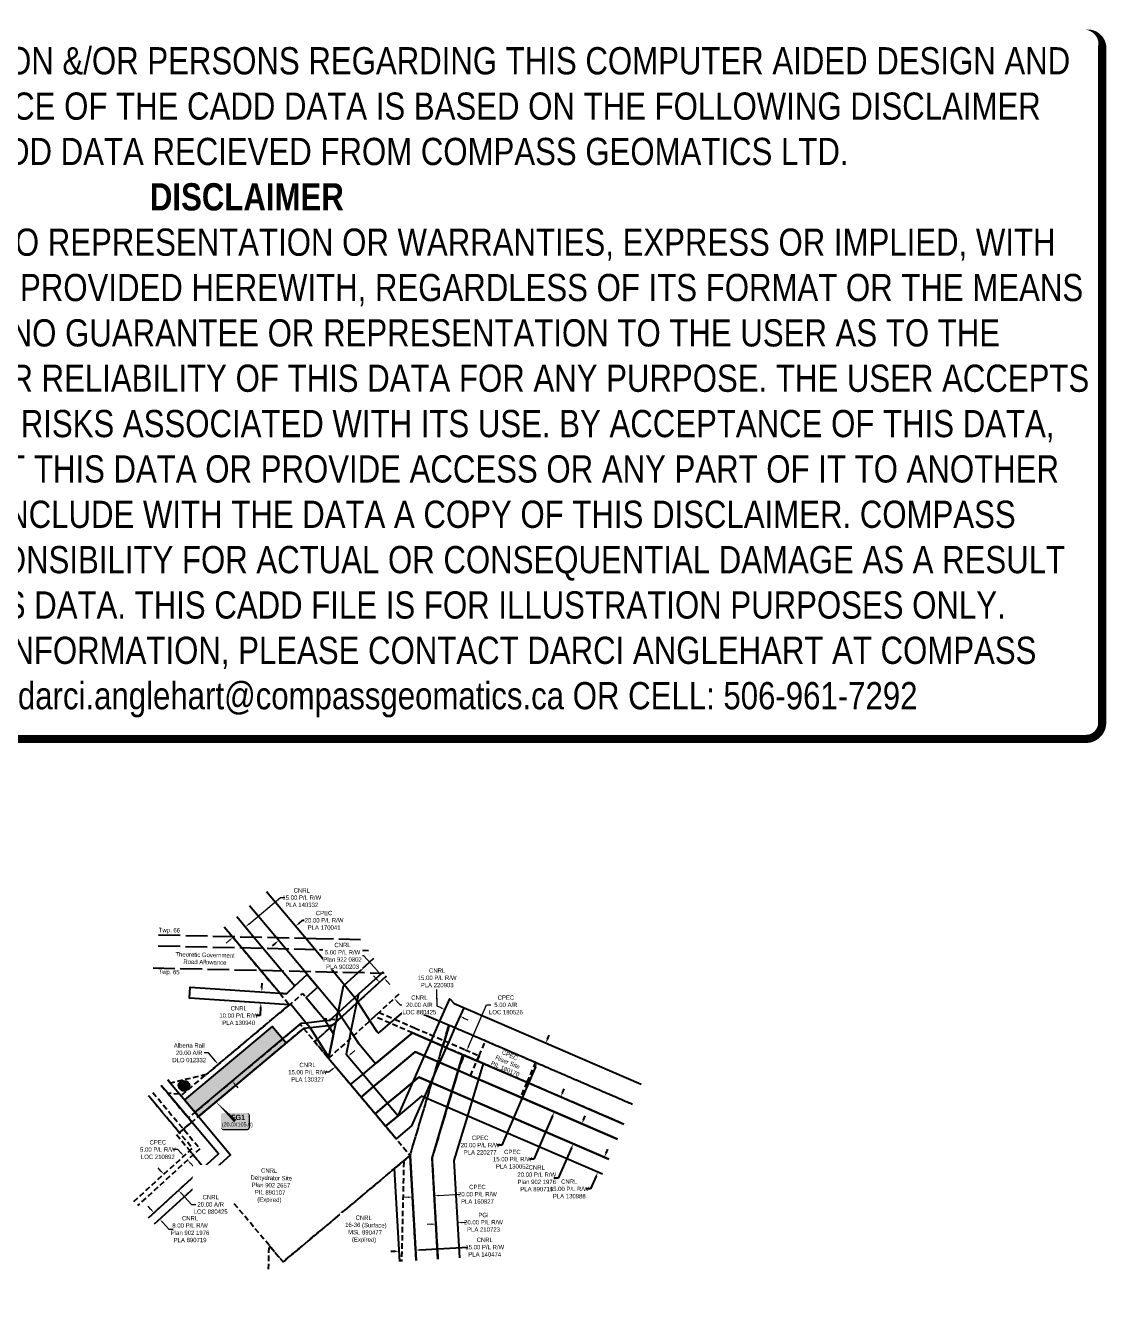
# Model space of a CAD drawing. Extents: x 404921 to 408869, y 6058773 to 6061726.
# Drawn here: x 406387 to 408869, y 6058773 to 6061726 of the extents above; entities that cross this region are included whole.
import ezdxf
from ezdxf.enums import TextEntityAlignment as Align

# ---------------------------------------------------------------- set-up
doc = ezdxf.new("R2010")
doc.units = 0
doc.header["$LTSCALE"] = 5
doc.header["$PDSIZE"] = 0.5
for name, pattern in [('0', [1, 1, 0]), ('foc-ACCESSROAD', [3.75, 2.5, -1.25]), ('foc-UNSURVEYED', [12.5, 10, -2.5])]:
    doc.linetypes.add(name, pattern=pattern)
doc.layers.get('Defpoints').update_dxf_attribs({"color": 9})
for name, color, linetype in [('C-AR', 13, 'foc-ACCESSROAD'), ('C-RW', 13, 'Continuous'), ('C-SYMBOL', 7, 'Continuous'), ('F-AR', 190, 'foc-ACCESSROAD'), ('F-RW', 190, 'Continuous'), ('F-WS', 190, 'foc-ACCESSROAD'), ('L-ROAD-T', 7, 'Continuous'), ('L-USEC', 7, 'foc-UNSURVEYED'), ('P-CROSSINGS', 250, 'Continuous'), ('P-TEMP-BLOCKS', 250, 'Continuous'), ('P-WORKAREA', 113, 'Continuous'), ('P-WORKAREA-H', 111, 'Continuous')]:
    doc.layers.add(name, color=color, linetype=linetype)
for name, color, linetype, lineweight in [('C-AR-T', 13, 'Continuous', 9), ('C-RW-T', 13, 'Continuous', 9), ('F-AR-T', 190, 'Continuous', 9), ('F-RW-T', 190, 'Continuous', 9), ('F-WS-T', 190, 'Continuous', 9)]:
    doc.layers.add(name, color=color, linetype=linetype, lineweight=lineweight)
doc.layers.add('DISCLAIMER', color=7, linetype='Continuous', plot=False)
doc.styles.add('80', font='ARIALN.TTF', dxfattribs={"height": 10})
doc.styles.add('80CG', font='ARIALN.TTF', dxfattribs={"height": 10})
doc.styles.add('80L', font='ARIALN.TTF', dxfattribs={"height": 10})
doc.styles.add('BOLD', font='ARIALNB.TTF')
doc.styles.add('Crossing', font='ARIALN.TTF', dxfattribs={"height": 10})
doc.dimstyles.new('Compass 5 000', dxfattribs={"dimscale": 5, "dimtxt": 9, "dimasz": 2, "dimexe": 0.2, "dimexo": 0.0625, "dimgap": 0.5, "dimtad": 0, "dimtih": 1, "dimtoh": 1, "dimzin": 0, "dimdsep": 46, "dimtxsty": '80CG', "dimcen": 0.1, "dimse1": 1, "dimse2": 1, "dimclrd": 256, "dimclrt": 256, "dimaunit": 1, "dimadec": 4, "dimazin": 0, "dimtfac": 0.06, "dimtofl": 0, "dimtmove": 0, "dimatfit": 1, "dimfxl": 0.2, "dimtolj": 1, "dimtzin": 0, "dimlwd": -1, "dimarcsym": 0})

# ---------------------------------------------------------------- blocks, each defined once
blk = doc.blocks.new('*D396')
at = {"layer": 'C-AR-T', "transparency": 16777216}
for p, q in [((406737.1, 6059144), (406727.1, 6059144)), ((406743.8, 6059136.6), (406737.1, 6059144)), ((406765.7, 6059112.6), (406772.5, 6059105.2))]:
    blk.add_line(p, q, dxfattribs=at)
for points in [[(406745.1, 6059137.7), (406742.6, 6059135.5), (406750.6, 6059129.2)], [(406766.9, 6059113.7), (406764.5, 6059111.4), (406759, 6059119.9)]]:
    blk.add_solid(points, dxfattribs=at)
at = {"layer": 'Defpoints', "color": 0, "transparency": 16777216}
for p in [(406750.6, 6059129.2), (406492.5, 6058893.9), (406500.9, 6058884.7)]:
    blk.add_point(p, dxfattribs=at)
at = {"layer": 'C-AR-T', "transparency": 16777216, "insert": (406690.8, 6059144), "char_height": 10, "attachment_point": 5, "style": '80CG'}
blk.add_mtext('\\A1;CPEC\\P5.00 P/L R/W\\PLOC 210892', dxfattribs=at)
blk = doc.blocks.new('*D397')
at = {"layer": 'Defpoints', "color": 0, "transparency": 16777216}
for p in [(407601.3, 6059230.6), (407758.2, 6059203.7), (407743.3, 6059169.3)]:
    blk.add_point(p, dxfattribs=at)
at = {"layer": 'F-RW', "transparency": 16777216}
for p, q in [((407620.1, 6059274.2), (407624.1, 6059283.4)), ((407597.4, 6059221.4), (407554.4, 6059121.9)), ((407554.4, 6059121.9), (407544.4, 6059121.9))]:
    blk.add_line(p, q, dxfattribs=at)
for points in [[(407618.6, 6059274.9), (407621.7, 6059273.5), (407616.2, 6059265)], [(407595.8, 6059222.1), (407598.9, 6059220.8), (407601.3, 6059230.6)]]:
    blk.add_solid(points, dxfattribs=at)
at = {"layer": 'F-RW', "transparency": 16777216, "insert": (407505.3, 6059121.9), "char_height": 10, "attachment_point": 5, "style": '80CG'}
blk.add_mtext('\\A1;CPEC\\P15.00 P/L R/W\\PPLA 130052', dxfattribs=at)
blk = doc.blocks.new('*D398')
at = {"layer": 'Defpoints', "color": 0, "transparency": 16777216}
for p in [(407562.1, 6059342.9), (407721.5, 6059328.4), (407701.8, 6059282.7)]:
    blk.add_point(p, dxfattribs=at)
at = {"layer": 'F-RW', "transparency": 16777216}
for p, q in [((407585.8, 6059397.8), (407589.8, 6059407)), ((407558.2, 6059333.8), (407480.7, 6059154.3)), ((407480.7, 6059154.3), (407470.7, 6059154.3))]:
    blk.add_line(p, q, dxfattribs=at)
for points in [[(407584.3, 6059398.5), (407587.4, 6059397.2), (407581.9, 6059388.7)], [(407556.6, 6059334.4), (407559.7, 6059333.1), (407562.1, 6059342.9)]]:
    blk.add_solid(points, dxfattribs=at)
at = {"layer": 'F-RW', "transparency": 16777216, "insert": (407431.2, 6059154.3), "char_height": 10, "attachment_point": 5, "style": '80CG'}
blk.add_mtext('\\A1;CPEC\\P20.00 P/L R/W\\PPLA 220277', dxfattribs=at)
blk = doc.blocks.new('*D399')
at = {"layer": 'Defpoints', "color": 0, "transparency": 16777216}
for p in [(406955.2, 6059719.2), (406916.5, 6059686.6), (407007.4, 6059657.3)]:
    blk.add_point(p, dxfattribs=at)
at = {"layer": 'F-RW', "transparency": 16777216}
for p, q in [((407015, 6059663.8), (407023.2, 6059670.7)), ((407023.2, 6059670.7), (407033.2, 6059670.7)), ((406961, 6059618.2), (406953.3, 6059611.8))]:
    blk.add_line(p, q, dxfattribs=at)
for points in [[(407013.9, 6059665.1), (407016.1, 6059662.5), (407007.4, 6059657.3)], [(406959.9, 6059619.5), (406962, 6059617), (406968.6, 6059624.7)]]:
    blk.add_solid(points, dxfattribs=at)
at = {"layer": 'F-RW', "transparency": 16777216, "insert": (407072.7, 6059670.7), "char_height": 10, "attachment_point": 5, "style": '80CG', "bg_fill": 3, "box_fill_scale": 1.1, "bg_fill_color": 256, "bg_fill_true_color": 13158600, "bg_fill_transparency": 0}
blk.add_mtext('\\A1;CPEC\\P20.00 P/L R/W\\PPLA 170041', dxfattribs=at)
blk = doc.blocks.new('*D400')
at = {"layer": 'Defpoints', "color": 0, "transparency": 16777216}
for p in [(406738.4, 6059050.5), (406399.8, 6058809.5), (406433.5, 6058772.5)]:
    blk.add_point(p, dxfattribs=at)
at = {"layer": 'F-AR-T', "transparency": 16777216}
for p, q in [((406698, 6059094.8), (406691.3, 6059102.2)), ((406745.2, 6059043.1), (406767.9, 6059018.1)), ((406767.9, 6059018.1), (406777.9, 6059018.1))]:
    blk.add_line(p, q, dxfattribs=at)
for points in [[(406699.2, 6059095.9), (406696.8, 6059093.7), (406704.8, 6059087.4)], [(406746.4, 6059044.2), (406743.9, 6059042), (406738.4, 6059050.5)]]:
    blk.add_solid(points, dxfattribs=at)
at = {"layer": 'F-AR-T', "transparency": 16777216, "insert": (406812.3, 6059018.1), "char_height": 10, "attachment_point": 5, "style": '80CG'}
blk.add_mtext('\\A1;CNRL\\P20.00 A/R\\PLOC 880425', dxfattribs=at)
blk = doc.blocks.new('*D401')
at = {"layer": 'C-RW', "transparency": 16777216}
for p, q in [((407720.4, 6059135.6), (407724.4, 6059144.8)), ((407697.6, 6059082.9), (407685, 6059053.6)), ((407685, 6059053.6), (407675, 6059053.6))]:
    blk.add_line(p, q, dxfattribs=at)
for points in [[(407718.9, 6059136.3), (407721.9, 6059135), (407716.5, 6059126.5)], [(407696.1, 6059083.5), (407699.2, 6059082.2), (407701.6, 6059092)]]:
    blk.add_solid(points, dxfattribs=at)
at = {"layer": 'Defpoints', "color": 0, "transparency": 16777216}
for p in [(407701.6, 6059092), (408067.2, 6058975), (408052.3, 6058940.6)]:
    blk.add_point(p, dxfattribs=at)
at = {"layer": 'C-RW', "transparency": 16777216, "insert": (407635.9, 6059053.6), "char_height": 10, "attachment_point": 5, "style": '80CG'}
blk.add_mtext('\\A1;CNRL\\P15.00 P/L R/W\\PPLA 130988', dxfattribs=at)
blk = doc.blocks.new('*D402')
at = {"layer": 'C-RW', "transparency": 16777216}
for p, q in [((407668.7, 6059212.4), (407672.7, 6059221.6)), ((407641, 6059148.2), (407610.7, 6059078.1)), ((407610.7, 6059078.1), (407600.7, 6059078.1))]:
    blk.add_line(p, q, dxfattribs=at)
for points in [[(407667.2, 6059213.1), (407670.2, 6059211.7), (407664.7, 6059203.2)], [(407639.4, 6059148.8), (407642.5, 6059147.5), (407644.9, 6059157.3)]]:
    blk.add_solid(points, dxfattribs=at)
at = {"layer": 'Defpoints', "color": 0, "transparency": 16777216}
for p in [(407644.9, 6059157.3), (407989.1, 6059063.2), (407969.3, 6059017.3)]:
    blk.add_point(p, dxfattribs=at)
at = {"layer": 'C-RW', "transparency": 16777216, "insert": (407561.2, 6059078.1), "char_height": 10, "attachment_point": 5, "style": '80CG'}
blk.add_mtext('\\A1;CNRL\\P20.00 P/L R/W\\PPlan 902 1976\\PPLA 890719', dxfattribs=at)
blk = doc.blocks.new('*D403')
at = {"layer": 'C-RW', "transparency": 16777216}
for p, q in [((406930.1, 6059516), (406930.8, 6059526)), ((406925.7, 6059451.9), (406915.7, 6059451.9)), ((406927, 6059471.1), (406925.7, 6059451.9))]:
    blk.add_line(p, q, dxfattribs=at)
for points in [[(406928.4, 6059516.1), (406931.7, 6059515.9), (406929.4, 6059506)], [(406925.4, 6059471.2), (406928.7, 6059471), (406927.7, 6059481.1)]]:
    blk.add_solid(points, dxfattribs=at)
at = {"layer": 'Defpoints', "color": 0, "transparency": 16777216}
for p in [(406870.5, 6059510), (406868.9, 6059485.1), (406927.7, 6059481.1)]:
    blk.add_point(p, dxfattribs=at)
at = {"layer": 'C-RW', "transparency": 16777216, "insert": (406876.7, 6059451.9), "char_height": 10, "attachment_point": 5, "style": '80CG'}
blk.add_mtext('\\A1;CNRL\\P10.00 P/L R/W\\PPLA 130940', dxfattribs=at)
blk = doc.blocks.new('*D404')
at = {"layer": 'Defpoints', "color": 0, "transparency": 16777216}
for p in [(406821.1, 6059332.5), (406829.6, 6059339.6), (406853.2, 6059294.2)]:
    blk.add_point(p, dxfattribs=at)
at = {"layer": 'F-AR-T', "transparency": 16777216}
for p, q in [((406807.2, 6059366.3), (406797.2, 6059366.3)), ((406823.2, 6059347.3), (406807.2, 6059366.3)), ((406868.1, 6059293.6), (406874.6, 6059286))]:
    blk.add_line(p, q, dxfattribs=at)
for points in [[(406824.4, 6059348.3), (406821.9, 6059346.2), (406829.6, 6059339.6)], [(406869.4, 6059294.7), (406866.8, 6059292.5), (406861.7, 6059301.3)]]:
    blk.add_solid(points, dxfattribs=at)
at = {"layer": 'F-AR-T', "transparency": 16777216, "insert": (406762.9, 6059366.3), "char_height": 10, "attachment_point": 5, "style": '80CG'}
blk.add_mtext('\\A1;Alberta Rail\\P20.00 A/R\\PDLO 012332', dxfattribs=at)
blk = doc.blocks.new('*D405')
at = {"layer": 'Defpoints', "color": 0, "transparency": 16777216}
for p in [(406711.3, 6059025.7), (406724.7, 6059010.9), (406695.3, 6058984.1)]:
    blk.add_point(p, dxfattribs=at)
at = {"layer": 'F-AR-T', "transparency": 16777216}
for p, q in [((406675.1, 6059006.3), (406668.4, 6059013.7)), ((406702.1, 6058976.7), (406716.2, 6058961.2)), ((406716.2, 6058961.2), (406726.2, 6058961.2))]:
    blk.add_line(p, q, dxfattribs=at)
for points in [[(406676.4, 6059007.4), (406673.9, 6059005.2), (406681.9, 6058998.9)], [(406703.3, 6058977.9), (406700.8, 6058975.6), (406695.3, 6058984.1)]]:
    blk.add_solid(points, dxfattribs=at)
at = {"layer": 'F-AR-T', "transparency": 16777216, "insert": (406764.9, 6058961.2), "char_height": 10, "attachment_point": 5, "style": '80CG'}
blk.add_mtext('\\A1;CNRL\\P8.00 P/L R/W\\PPlan 902 1976\\PPLA 890719', dxfattribs=at)
blk = doc.blocks.new('*D406')
at = {"layer": 'Defpoints', "color": 0, "transparency": 16777216}
for p in [(406892.2, 6059655.5), (406907.9, 6059636.7), (406879.2, 6059612.7)]:
    blk.add_point(p, dxfattribs=at)
at = {"layer": 'F-AR-T', "transparency": 16777216}
for p, q in [((406899.8, 6059662), (406972.4, 6059722.8)), ((406972.4, 6059722.8), (406982.4, 6059722.8)), ((406855.8, 6059625), (406848.1, 6059618.6))]:
    blk.add_line(p, q, dxfattribs=at)
for points in [[(406898.8, 6059663.2), (406900.9, 6059660.7), (406892.2, 6059655.5)], [(406854.7, 6059626.3), (406856.9, 6059623.8), (406863.5, 6059631.5)]]:
    blk.add_solid(points, dxfattribs=at)
at = {"layer": 'F-AR-T', "transparency": 16777216, "insert": (407021.5, 6059722.8), "char_height": 10, "attachment_point": 5, "style": '80CG'}
blk.add_mtext('\\A1;CNRL\\P15.00 P/L R/W\\PPLA 140332', dxfattribs=at)
blk = doc.blocks.new('*D407')
at = {"layer": 'C-RW-T', "transparency": 16777216}
for p, q in [((407265.9, 6059034.4), (407255.9, 6059033.8)), ((407335.7, 6059038.5), (407385.4, 6059041.4))]:
    blk.add_line(p, q, dxfattribs=at)
for points in [[(407265.8, 6059036.1), (407266, 6059032.8), (407275.8, 6059035)], [(407335.6, 6059040.1), (407335.8, 6059036.8), (407325.7, 6059037.9)]]:
    blk.add_solid(points, dxfattribs=at)
at = {"layer": 'Defpoints', "color": 0, "transparency": 16777216}
for p in [(407325.7, 6059037.9), (407329.6, 6058971.4), (407279.7, 6058968.5)]:
    blk.add_point(p, dxfattribs=at)
at = {"layer": 'C-RW-T', "transparency": 16777216, "insert": (407425, 6059041.4), "char_height": 10, "attachment_point": 5, "style": '80CG'}
blk.add_mtext('\\A1;CPEC\\P20.00 P/L R/W^JPLA 160827', dxfattribs=at)
blk = doc.blocks.new('*D408')
at = {"layer": 'Defpoints', "color": 0, "transparency": 16777216}
for p in [(407379.4, 6058975.9), (407379.7, 6058970.7), (407329.8, 6058967.8)]:
    blk.add_point(p, dxfattribs=at)
at = {"layer": 'F-RW-T', "transparency": 16777216}
for p, q in [((407319.5, 6058972.4), (407309.5, 6058971.8)), ((407389.4, 6058976.5), (407399.4, 6058977))]:
    blk.add_line(p, q, dxfattribs=at)
for points in [[(407319.4, 6058974.1), (407319.6, 6058970.7), (407329.5, 6058973)], [(407389.3, 6058978.1), (407389.5, 6058974.8), (407379.4, 6058975.9)]]:
    blk.add_solid(points, dxfattribs=at)
at = {"layer": 'F-RW-T', "transparency": 16777216, "insert": (407438.9, 6058977), "char_height": 10, "attachment_point": 5, "style": '80CG'}
blk.add_mtext('\\A1;PGI\\P20.00 P/L R/W\\PPLA 210723', dxfattribs=at)
blk = doc.blocks.new('*D409')
at = {"layer": 'C-RW', "transparency": 16777216}
for p, q in [((407292.9, 6058913.5), (407402.7, 6058919.9)), ((407235.7, 6058910.2), (407225.7, 6058909.6))]:
    blk.add_line(p, q, dxfattribs=at)
for points in [[(407235.6, 6058911.8), (407235.8, 6058908.5), (407245.7, 6058910.8)], [(407292.8, 6058915.2), (407293, 6058911.8), (407282.9, 6058912.9)]]:
    blk.add_solid(points, dxfattribs=at)
at = {"layer": 'Defpoints', "color": 0, "transparency": 16777216}
for p in [(407245.4, 6058916.2), (407282.6, 6058918.4), (407282.9, 6058912.9)]:
    blk.add_point(p, dxfattribs=at)
at = {"layer": 'C-RW', "transparency": 16777216, "insert": (407441.8, 6058919.9), "char_height": 10, "attachment_point": 5, "style": '80CG'}
blk.add_mtext('\\A1;CNRL\\P15.00 P/L R/W\\PPLA 140474', dxfattribs=at)
blk = doc.blocks.new('*D410')
at = {"layer": 'C-RW-T', "transparency": 16777216}
for p, q in [((407135.5, 6059365), (407143.2, 6059371.4)), ((407091.5, 6059328.1), (407083.8, 6059321.7)), ((407083.8, 6059321.7), (407073.8, 6059321.7))]:
    blk.add_line(p, q, dxfattribs=at)
for points in [[(407134.4, 6059366.3), (407136.6, 6059363.7), (407127.8, 6059358.6)], [(407090.4, 6059329.4), (407092.6, 6059326.9), (407099.2, 6059334.6)]]:
    blk.add_solid(points, dxfattribs=at)
at = {"layer": 'Defpoints', "color": 0, "transparency": 16777216}
for p in [(407129, 6059357.3), (407099.2, 6059334.6), (407100.3, 6059333.2)]:
    blk.add_point(p, dxfattribs=at)
at = {"layer": 'C-RW-T', "transparency": 16777216, "insert": (407034.8, 6059321.7), "char_height": 10, "attachment_point": 5, "style": '80CG'}
blk.add_mtext('\\A1;CNRL\\P15.00 P/L R/W\\PPLA 130327', dxfattribs=at)
blk = doc.blocks.new('*D412')
at = {"layer": 'C-RW-T', "transparency": 16777216}
for p, q in [((407193.4, 6059535.5), (407186.6, 6059542.9)), ((407240.5, 6059483.8), (407247.3, 6059476.4)), ((407247.3, 6059476.4), (407257.3, 6059476.4))]:
    blk.add_line(p, q, dxfattribs=at)
for points in [[(407194.6, 6059536.6), (407192.1, 6059534.3), (407200.1, 6059528.1)], [(407241.8, 6059484.9), (407239.3, 6059482.7), (407233.8, 6059491.2)]]:
    blk.add_solid(points, dxfattribs=at)
at = {"layer": 'Defpoints', "color": 0, "transparency": 16777216}
for p in [(407192.1, 6059520.8), (407225.8, 6059483.9), (407233.8, 6059491.2)]:
    blk.add_point(p, dxfattribs=at)
at = {"layer": 'C-RW-T', "transparency": 16777216, "insert": (407291.6, 6059476.4), "char_height": 10, "attachment_point": 5, "style": '80CG', "bg_fill": 3, "box_fill_scale": 1.1, "bg_fill_color": 256, "bg_fill_true_color": 13158600, "bg_fill_transparency": 0}
blk.add_mtext('\\A1;CNRL\\P20.00 A/R\\PLOC 880425', dxfattribs=at)
blk = doc.blocks.new('*U473')
h = blk.add_hatch(color=111)
edge = h.paths.add_edge_path()
edge.add_line((-26.5, -20), (26.5, -20))
edge.add_arc((26.5, -14), 6, 270, 360)
edge.add_line((32.5, -14), (32.5, 12.5))
edge.add_arc((26.5, 12.5), 6, 0, 90)
edge.add_line((26.5, 18.5), (-26.5, 18.5))
edge.add_arc((-26.5, 12.5), 6, 90, 180)
edge.add_line((-32.5, 12.5), (-32.5, -14))
edge.add_arc((-26.5, -14), 6, 180, 270)
at = {"flags": 128}
blk.add_lwpolyline([(-48.2, 47.9, 0, 7.5, 0), (0, 0, 0, 0, 0)], format="xyseb", dxfattribs=at)
at = {"color": 250, "flags": 128}
blk.add_lwpolyline([(-26.5, -20, 3, 3, 0), (26.5, -20, 3, 3, 0.414214), (32.5, -14, 3, 3, 0), (32.5, 12.5, 3, 0, 0.414214), (26.5, 18.5, 0, 0, 0), (-26.5, 18.5, 0, 0, 0.414214), (-32.5, 12.5, 0, 0, 0), (-32.5, -14, 0, 3, 0.414214)], format="xyseb", close=True, dxfattribs=at)
at = {"color": 250}
for tag, p, height, style in [('TEMP_AREA_W1_001', (-9.2, 2.2), 12, 'BOLD'), ('ENTER_TEXT_001', (-30.7, -12.5), 9, '80')]:
    blk.add_attdef(tag, p, '', height=height, dxfattribs=dict(at, style=style))
blk = doc.blocks.new('*D474')
at = {"layer": 'Defpoints', "color": 0, "transparency": 16777216}
for p in [(407372.3, 6059384), (407367.3, 6059372.5), (407400.6, 6059371.7)]:
    blk.add_point(p, dxfattribs=at)
at = {"layer": 'F-AR-T', "transparency": 16777216}
for p, q in [((407404.6, 6059380.9), (407446.1, 6059476.4)), ((407446.1, 6059476.4), (407456.1, 6059476.4)), ((407391.6, 6059351), (407387.6, 6059341.9))]:
    blk.add_line(p, q, dxfattribs=at)
for points in [[(407390.1, 6059351.7), (407393.1, 6059350.4), (407395.6, 6059360.2)], [(407403, 6059381.6), (407406.1, 6059380.2), (407400.6, 6059371.7)]]:
    blk.add_solid(points, dxfattribs=at)
at = {"layer": 'F-AR-T', "transparency": 16777216, "insert": (407490.4, 6059476.4), "char_height": 10, "attachment_point": 5, "style": '80CG'}
blk.add_mtext('\\A1;CPEC\\P5.00 A/R\\PLOC 180526', dxfattribs=at)
blk = doc.blocks.new('*D476')
at = {"layer": 'Defpoints', "color": 0, "transparency": 16777216}
for p in [(407210.6, 6059537.7), (407169.5, 6059517.1), (407177.9, 6059507.8)]:
    blk.add_point(p, dxfattribs=at)
at = {"layer": 'F-AR-T', "transparency": 16777216}
for p, q in [((407163.8, 6059589), (407153.8, 6059589)), ((407195.5, 6059554.3), (407163.8, 6059589)), ((407217.4, 6059530.3), (407224.1, 6059522.9))]:
    blk.add_line(p, q, dxfattribs=at)
for points in [[(407196.7, 6059555.4), (407194.2, 6059553.2), (407202.2, 6059546.9)], [(407218.6, 6059531.4), (407216.1, 6059529.2), (407210.6, 6059537.7)]]:
    blk.add_solid(points, dxfattribs=at)
at = {"layer": 'F-AR-T', "transparency": 16777216, "insert": (407115.1, 6059589), "char_height": 10, "attachment_point": 5, "style": '80CG', "bg_fill": 3, "box_fill_scale": 1.1, "bg_fill_color": 256, "bg_fill_true_color": 13158600, "bg_fill_transparency": 0}
blk.add_mtext('\\A1;CNRL\\P5.00 P/L R/W\\PPlan 922 0802\\PPLA 900203', dxfattribs=at)
blk = doc.blocks.new('xing2')
h = blk.add_hatch(color=50)
h.dxf.hatch_style = 1
edge = h.paths.add_edge_path()
edge.add_ellipse((0, 0), major_axis=(-12.5, 0), ratio=0.816297, start_angle=0, end_angle=360)
h = blk.add_hatch(color=250)
h.dxf.hatch_style = 1
edge = h.paths.add_edge_path()
edge.add_ellipse((0, -2), major_axis=(-12.5, 0), ratio=0.816297, start_angle=0, end_angle=180)
edge.add_line((12.5, -2), (12.5, 0))
edge.add_ellipse((0, 0), major_axis=(-12.5, 0), ratio=0.816297, start_angle=0, end_angle=180, ccw=False)
edge.add_line((-12.5, 0), (-12.5, -2))
at = {"color": 250}
blk.add_ellipse((0, 0), major_axis=(-12.5, 0), ratio=0.816297, dxfattribs=at)
blk.add_ellipse((0, -2), major_axis=(-12.5, 0), ratio=0.816297, start_param=0, end_param=3.141593, dxfattribs=at)
at = {"color": 250, "style": 'Crossing'}
blk.add_attdef('CROSSING', text='', height=9, dxfattribs=at).set_placement((0.1, 0), align=Align.MIDDLE_CENTER)
at = {"color": 250, "style": 'Crossing', "flags": 1}
for tag, p in [('DESCRIPTION', (0.1, -25.8)), ('OWNER', (0.1, -12.5)), ('LOCATION', (0.1, -39.3)), ('DWG_REF', (0.1, -52.8))]:
    blk.add_attdef(tag, text='', height=9, dxfattribs=at).set_placement(p, align=Align.MIDDLE_CENTER)
blk = doc.blocks.new('Disclaimer_Legal')
at = {"layer": 'DISCLAIMER', "color": 254, "flags": 128}
blk.add_lwpolyline([(-3612.9, -1104.6, 37.5, 37.5, 0), (4096.1, -1104.6, 37.5, 37.5, 0.414214), (4171.1, -1029.6, 37.5, 37.5, 0), (4171.1, 2078.7, 37.5, 0, 0.414214), (4096.1, 2153.7, 0, 0, 0), (-3612.9, 2153.7, 0, 0, 0.414214), (-3687.9, 2078.7, 0, 0, 0), (-3687.9, -1029.6, 0, 37.5, 0.414214)], format="xyseb", close=True, dxfattribs=at)
at = {"layer": 'DISCLAIMER', "color": 254, "insert": (241.6, 533.9), "char_height": 125, "width": 7717.568, "attachment_point": 5, "style": '80'}
blk.add_mtext('NOTICE TO THE CORPORATION, PERSON &/OR PERSONS REGARDING THIS COMPUTER AIDED DESIGN AND DRAFTING (CADD) FILES. ACCEPTANCE OF THE CADD DATA IS BASED ON THE FOLLOWING DISCLAIMER WHICH COVERS ALL CADD DATA RECIEVED FROM COMPASS GEOMATICS LTD.\\P{\\fArial Narrow|b1|i0|c0|p34;DISCLAIMER}\\PCOMPASS GEOMATICS LTD. MAKES NO REPRESENTATION OR WARRANTIES, EXPRESS OR IMPLIED, WITH RESPECT TO THE REUSE OF THE DATA PROVIDED HEREWITH, REGARDLESS OF ITS FORMAT OR THE MEANS OF ITS TRANSMISSION. THERE IS NO GUARANTEE OR REPRESENTATION TO THE USER AS TO THE ACCURACY, CURRENCY, SUITABILITY OR RELIABILITY OF THIS DATA FOR ANY PURPOSE. THE USER ACCEPTS THE DATA "AS IS", AND ASSUMES ALL RISKS ASSOCIATED WITH ITS USE. BY ACCEPTANCE OF THIS DATA, THE USER AGREES NOT TO TRANSMIT THIS DATA OR PROVIDE ACCESS OR ANY PART OF IT TO ANOTHER PARTY UNLESS THE USER SHALL INCLUDE WITH THE DATA A COPY OF THIS DISCLAIMER. COMPASS GEOMATICS LTD. ASSUMES NO RESPONSIBILITY FOR ACTUAL OR CONSEQUENTIAL DAMAGE AS A RESULT OF ANY USER\'S RELIANCE ON THIS DATA. THIS CADD FILE IS FOR ILLUSTRATION PURPOSES ONLY.\\PIF YOU REQUIRE MORE ACCURATE INFORMATION, PLEASE CONTACT DARCI ANGLEHART AT COMPASS GEOMATICS LTD. VIA EMAIL: darci.anglehart@compassgeomatics.ca OR CELL: 506-961-7292', dxfattribs=at)

msp = doc.modelspace()

# ---------------------------------------------------------------- hatches: boundary and pattern name
at = {"layer": 'P-WORKAREA-H'}
h = msp.add_hatch(color=256, dxfattribs=at)
h.dxf.hatch_style = 1
h.paths.add_polyline_path([(406784.282, 6059220.061), (406985.438, 6059388.711), (406953.303, 6059427.036), (406752.155, 6059258.374)])

# ---------------------------------------------------------------- linework, layer by layer
at = {"layer": 'C-AR', "flags": 128}
for points in [[(407244.609, 6059501.05), (407130.309, 6059396.655), (407083.212, 6059353.616), (407051.076, 6059391.995), (407057.501, 6059397.863), (407085.614, 6059423.54), (407092.308, 6059429.654), (407100.374, 6059437.02), (407106.506, 6059442.621), (407113.726, 6059449.216), (407147.485, 6059480.047), (407215.632, 6059542.273)], [(406635.651, 6059024.44), (406764.102, 6059141.532), (406772.147, 6059131.938), (406796.143, 6059103.085), (406669.333, 6058987.49)]]:
    msp.add_lwpolyline(points, dxfattribs=at)
at = {"layer": 'C-RW'}
for points in [[(407208.391, 6059552.573), (407205.125, 6059549.59), (407151.778, 6059500.888), (407147.486, 6059480.044), (407134.426, 6059416.635), (407130.309, 6059396.655), (407123.763, 6059363.47), (407162.429, 6059317.313), (407186.501, 6059288.589), (407218.611, 6059250.28), (407242.711, 6059221.526), (407214.079, 6059197.522), (407189.987, 6059226.243), (407157.871, 6059264.547), (407133.772, 6059293.263), (407083.204, 6059353.599), (407083.809, 6059356.554), (407094.665, 6059409.292), (407100.374, 6059437.02), (407101.597, 6059442.955), (407104.669, 6059457.867), (407105.54, 6059462.097), (407117.544, 6059520.369), (407150.895, 6059550.81), (407186.666, 6059583.479)], [(407726.907, 6059121.945), (407290.361, 6059310.438), (407247.344, 6059274.37), (407218.611, 6059250.28), (407189.991, 6059226.25), (407157.871, 6059264.547), (407186.501, 6059288.589), (407215.234, 6059312.681), (407281.865, 6059368.546), (407746.711, 6059167.832)], [(406713.668, 6059304.271), (406719.826, 6059296.926), (406740.948, 6059271.74), (406776.252, 6059229.635), (406784.282, 6059220.061), (406857.879, 6059132.288), (406809.11, 6059087.851), (406682.803, 6058972.713)], [(407712.049, 6059087.518), (407296.73, 6059266.845), (407271.43, 6059245.633), (407242.709, 6059221.533), (407214.084, 6059197.534), (407189.991, 6059226.25), (407218.611, 6059250.28), (407247.344, 6059274.37), (407290.361, 6059310.438), (407726.907, 6059121.945)], [(406669.334, 6058987.489), (406796.089, 6059103.034), (406830.224, 6059134.145), (406768.956, 6059207.21), (406760.927, 6059216.784), (406712.742, 6059274.25), (406698.344, 6059291.422)]]:
    msp.add_lwpolyline(points, dxfattribs=at)
msp.add_lwpolyline([(407058.232, 6059517.265), (407031.793, 6059493.149), (407072.001, 6059444.963), (407074.944, 6059440.329), (407082.414, 6059428.575), (407085.613, 6059423.539), (407094.665, 6059409.293), (407083.806, 6059356.556), (407057.501, 6059397.863), (407041.633, 6059422.782), (407040.605, 6059424.015), (407031.002, 6059435.539), (406996.968, 6059476.381), (406993.096, 6059476.657), (406763.466, 6059492.18), (406765.154, 6059517.123), (406970.999, 6059503.196), (406986.087, 6059502.174), (407005.715, 6059520.095), (407034.207, 6059546.108), (407058.232, 6059517.265)], close=True, dxfattribs=at)
at = {"layer": 'C-RW', "linetype": '0'}
for points in [[(407284.297, 6058889.162), (407270.304, 6059130.541), (407309.402, 6059261.374), (407320.213, 6059297.547), (407334.622, 6059345.765), (407345.432, 6059381.934), (407349.092, 6059394.187), (407359.857, 6059430.209), (407443.843, 6059394.01), (407449.584, 6059391.535), (407558.551, 6059344.49), (407781.428, 6059248.274)], [(407761.567, 6059202.255), (407538.583, 6059298.522), (407437.989, 6059341.954), (407429.658, 6059345.551), (407423.873, 6059348.044), (407391.777, 6059361.922), (407380.943, 6059325.762), (407366.5, 6059277.559), (407355.664, 6059241.397), (407320.683, 6059124.655), (407334.182, 6058892.095)]]:
    msp.add_lwpolyline(points, dxfattribs=at)
at = {"layer": 'F-AR', "flags": 128}
msp.add_lwpolyline([(407100.374, 6059437.02), (407092.308, 6059429.654), (407085.614, 6059423.54), (407057.501, 6059397.863), (407051.076, 6059391.995), (407025.597, 6059422.379), (407017.567, 6059431.959), (406776.252, 6059229.635), (406760.927, 6059216.784), (406712.742, 6059274.25), (406740.948, 6059271.74), (406747.919, 6059271.119), (406801.861, 6059316.344), (406993.108, 6059476.677), (407023.965, 6059502.561), (407031.789, 6059493.167), (407072.001, 6059444.963), (407089.254, 6059443.791), (407101.597, 6059442.955), (407106.506, 6059442.621), (407100.374, 6059437.02)], close=True, dxfattribs=at)
at = {"layer": 'F-AR'}
msp.add_lwpolyline([(407428.856, 6059359.508), (407423.875, 6059348.048), (407391.778, 6059361.924), (407345.432, 6059381.936), (407275.496, 6059412.137), (407224.412, 6059434.327), (407188.703, 6059449.988), (407198.816, 6059459.225), (407235.413, 6059443.29), (407280.476, 6059423.613), (407349.083, 6059394.124), (407396.743, 6059373.41), (407428.856, 6059359.508)], close=True, dxfattribs=at)
at = {"layer": 'F-AR', "flags": 128}
for points in [[(406635.651, 6059024.44), (406764.102, 6059141.532), (406770.345, 6059147.223), (406740.236, 6059183.131), (406669.625, 6059267.341)], [(406679.2, 6059275.37), (406749.811, 6059191.159), (406787.623, 6059146.073), (406772.145, 6059131.943), (406644.073, 6059015.2)], [(406698.344, 6059291.422), (406712.742, 6059274.25), (406760.927, 6059216.784), (406768.956, 6059207.21), (406740.236, 6059183.131), (406669.625, 6059267.341)]]:
    msp.add_lwpolyline(points, dxfattribs=at)
at = {"layer": 'F-AR-T'}
msp.add_line((407393.976, 6059446.304), (407403.124, 6059442.264), dxfattribs=at)
for points in [[(407342.047, 6059471.062), (407340.701, 6059468.013), (407350.522, 6059465.497)], [(407394.65, 6059447.829), (407393.303, 6059444.779), (407384.829, 6059450.344)]]:
    msp.add_solid(points, dxfattribs=at)
at = {"layer": 'F-RW'}
for points in [[(406940.341, 6059736.844), (407031.31, 6059628.927), (407073.254, 6059579.192), (407095.33, 6059552.06), (407119.614, 6059522.26), (407143.312, 6059493.155), (407144.101, 6059492.187), (407148.571, 6059485.31), (407150.313, 6059482.628), (407177.928, 6059440.147), (407194.075, 6059415.306), (407197.34, 6059411.34), (407224.399, 6059434.243), (407235.416, 6059443.314), (407266.798, 6059469.486), (407359.857, 6059430.209), (407349.092, 6059394.187), (407345.431, 6059381.933), (407275.496, 6059412.137), (407193.216, 6059343.147), (407190.571, 6059340.929), (407153.554, 6059385.89), (407140.524, 6059405.985), (407134.294, 6059415.999), (407112.949, 6059448.505), (407106.057, 6059459.135), (407105.201, 6059460.454), (407103.975, 6059462.347), (407058.232, 6059517.265), (407034.207, 6059546.108), (407027.931, 6059553.576), (406963.494, 6059630.452), (406901.657, 6059704.235)], [(406872.184, 6059679.391), (406912.231, 6059631.607), (406976.667, 6059554.73), (407005.715, 6059520.095), (406986.087, 6059502.174), (406971, 6059503.196), (406926.839, 6059555.853), (406862.389, 6059632.728), (406843.524, 6059655.232)], [(407215.632, 6059542.272), (407147.486, 6059480.044), (407113.726, 6059449.214), (407106.506, 6059442.619), (407100.374, 6059437.02), (407092.308, 6059429.654), (407082.414, 6059428.575), (407040.605, 6059424.015), (407025.597, 6059422.379), (406784.282, 6059220.061), (406776.252, 6059229.635), (407017.567, 6059431.959), (407020.471, 6059434.392), (407031.002, 6059435.539), (407074.944, 6059440.329), (407086.89, 6059441.632), (407089.254, 6059443.791), (407104.669, 6059457.867), (407106.921, 6059459.923), (407151.778, 6059500.888), (407205.125, 6059549.59), (407208.391, 6059552.573)], [(407361.452, 6059490.243), (407371.409, 6059479.611), (407469.292, 6059437.24), (407801.167, 6059294.009)], [(407746.709, 6059167.829), (407523.647, 6059264.142), (407427.154, 6059305.808), (407408.945, 6059313.671), (407380.943, 6059325.764), (407334.621, 6059345.765), (407281.865, 6059368.546), (407215.234, 6059312.679), (407186.501, 6059288.589), (407157.876, 6059264.561), (407133.782, 6059293.288), (407162.427, 6059317.324), (407193.216, 6059343.145), (407275.496, 6059412.137), (407345.432, 6059381.936), (407391.777, 6059361.922), (407423.876, 6059348.055), (407429.661, 6059345.56), (407437.99, 6059341.963), (407538.585, 6059298.53), (407761.568, 6059202.256)], [(407334.182, 6058892.095), (407320.683, 6059124.655), (407355.664, 6059241.397), (407366.5, 6059277.559), (407380.943, 6059325.762), (407391.778, 6059361.924), (407423.875, 6059348.053), (407429.661, 6059345.56), (407437.99, 6059341.963), (407427.154, 6059305.806), (407412.711, 6059257.604), (407401.876, 6059221.442), (407371.104, 6059118.749), (407384.091, 6058895.029)]]:
    msp.add_lwpolyline(points, dxfattribs=at)
at = {"layer": 'F-RW', "flags": 128}
for points in [[(407393.529, 6059470.036), (407393.528, 6059470.035), (407373.361, 6059424.388), (407358.233, 6059390.148), (407353.135, 6059378.61), (407337.982, 6059344.312), (407326.261, 6059317.784), (407317.783, 6059298.596), (407302.629, 6059264.297), (407273.481, 6059198.329), (407238.207, 6059168.805), (407214.096, 6059197.523), (407242.721, 6059221.515), (407277.135, 6059299.349), (407303.561, 6059359.176), (407318.71, 6059393.473), (407323.797, 6059404.992), (407338.851, 6059439.074), (407361.451, 6059490.243), (407361.452, 6059490.243)], [(407247.071, 6058886.973), (407234.518, 6059100.459), (407255.748, 6059118.282), (407270.304, 6059130.541), (407284.297, 6058889.162)]]:
    msp.add_lwpolyline(points, dxfattribs=at)
at = {"layer": 'F-WS'}
msp.add_lwpolyline([(406843.525, 6059655.233), (406862.389, 6059632.73), (406926.844, 6059555.853), (406970.999, 6059503.196), (406993.115, 6059476.68), (406801.861, 6059316.344), (406719.826, 6059296.926), (406713.668, 6059304.271)], dxfattribs=at)
at = {"layer": 'F-WS', "flags": 128}
msp.add_lwpolyline([(406983.738, 6058890.28), (406978.474, 6058885.867), (406946.409, 6058924.102), (406809.11, 6059087.851), (406796.089, 6059103.034), (406772.147, 6059131.936), (406764.102, 6059141.532), (406733.766, 6059177.707), (406740.236, 6059183.131), (406768.956, 6059207.21), (406784.282, 6059220.061), (407025.597, 6059422.379), (407051.076, 6059391.995), (407083.204, 6059353.599), (407133.772, 6059293.263), (407157.871, 6059264.547), (407189.987, 6059226.243), (407214.079, 6059197.522), (407238.189, 6059168.818), (407270.304, 6059130.541), (407255.747, 6059118.291), (407053.721, 6058948.94), (407022.054, 6058922.396), (407015.403, 6058916.822), (406983.738, 6058890.28)], close=True, dxfattribs=at)
at = {"layer": 'F-WS'}
msp.add_lwpolyline([(407538.584, 6059298.528), (407523.647, 6059264.142), (407427.154, 6059305.808), (407408.945, 6059313.671), (407423.875, 6059348.048), (407428.856, 6059359.508), (407443.843, 6059394.01), (407449.584, 6059391.533), (407558.551, 6059344.492), (407538.584, 6059298.528)], close=True, dxfattribs=at)
at = {"layer": 'F-WS', "flags": 128}
msp.add_lwpolyline([(406945.221, 6058869.224), (406946.409, 6058924.102), (406978.474, 6058885.867), (406983.738, 6058890.28), (407015.403, 6058916.822), (407022.054, 6058922.396), (407053.721, 6058948.94), (407255.747, 6059118.291), (407250.662, 6058887.184)], dxfattribs=at)
at = {"layer": 'L-USEC'}
for p, q in [((407054.859, 6059628.441), (406681.556, 6059636.841)), ((407156.67, 6059626.149), (407054.859, 6059628.441)), ((407054.293, 6059603.297), (406680.99, 6059611.697)), ((407174.638, 6059600.589), (407054.293, 6059603.297)), ((406679.86, 6059561.453), (407053.292, 6059553.05)), ((407053.292, 6059553.05), (407210.543, 6059549.512))]:
    msp.add_line(p, q, dxfattribs=at)
at = {"layer": 'P-WORKAREA'}
msp.add_lwpolyline([(406784.282, 6059220.061), (406985.438, 6059388.711), (406953.303, 6059427.036), (406752.155, 6059258.374)], close=True, dxfattribs=at)

# ---------------------------------------------------------------- block references
at = {"layer": 'DISCLAIMER', "xscale": 0.5, "yscale": 0.5, "zscale": 0.5}
msp.add_blockref('Disclaimer_Legal', (406774.543, 6060639.773), dxfattribs=at)
at = {"layer": 'P-CROSSINGS'}
msp.add_blockref('xing2', (406750.77, 6059291.89), dxfattribs=at).add_auto_attribs({'CROSSING': 'X1'})
at = {"layer": 'P-TEMP-BLOCKS'}
msp.add_blockref('*U473', (406868.42, 6059209.758), dxfattribs=at).add_auto_attribs({'TEMP_AREA_W1_001': 'FG1', 'ENTER_TEXT_001': '(20.0X105.0)'})

# ---------------------------------------------------------------- texts
at = {"layer": 'C-SYMBOL', "color": 3, "char_height": 10, "attachment_point": 1, "rotation": 358.875835, "style": '80L'}
for s, insert in [('Twp. 66', (406693.244, 6059653.578)), ('Twp. 65', (406692.255, 6059557.552))]:
    msp.add_mtext_dynamic_manual_height_columns(s, width=101.35207, gutter_width=47.48, heights=[0], dxfattribs=dict(at, insert=insert))
at = {"layer": 'F-WS', "insert": (407466.414, 6059380.682), "char_height": 10, "attachment_point": 1, "rotation": 336.649895, "style": '80L'}
msp.add_mtext_dynamic_manual_height_columns('\\pi18.913;CPEC\\P\\pi10.175;Riser Site\\P\\pi5.7311;PIL 180170', width=68.62455, gutter_width=49.979, heights=[0], dxfattribs=at)

# ---------------------------------------------------------------- dimensions: what is measured, and where the dimension line sits
at = {"layer": 'C-AR-T'}
dim = msp.add_linear_dim(base=(406750.557, 6059129.185), p1=(406500.896, 6058884.687), p2=(406492.475, 6058893.925), angle=132.351458, text='CPEC\\P5.00 P/L R/W\\PLOC 210892', dimstyle='Compass 5 000', dxfattribs=at)
dim.commit()
dim.dimension.update_dxf_attribs({"geometry": '*D396', "text_midpoint": (406690.775, 6059143.991), "dimtype": 161})
at = {"layer": 'C-RW'}
for base, p1, p2, angle, text, picture, middle in [((406927.717, 6059481.077), (406870.539, 6059509.993), (406868.853, 6059485.056), 266.1327, 'CNRL\\P10.00 P/L R/W\\PPLA 130940', '*D403', (406876.66, 6059451.908)), ((407644.917, 6059157.347), (407989.07, 6059063.184), (407969.259, 6059017.301), 246.646129, 'CNRL\\P20.00 P/L R/W\\PPlan 902 1976\\PPLA 890719', '*D402', (407561.17, 6059078.125)), ((407701.59, 6059092.035), (408067.166, 6058975.027), (408052.302, 6058940.602), 246.645871, 'CNRL\\P15.00 P/L R/W\\PPLA 130988', '*D401', (407635.895, 6059053.57))]:
    dim = msp.add_linear_dim(base=base, p1=p1, p2=p2, angle=angle, text=text, dimstyle='Compass 5 000', dxfattribs=at)
    dim.commit()
    dim.dimension.update_dxf_attribs({"geometry": picture, "text_midpoint": middle, "dimtype": 161})
at = {"layer": 'C-RW-T'}
dim = msp.add_aligned_dim(p1=(407128.954, 6059357.274), p2=(407100.271, 6059333.235), distance=-1.719, text='CNRL\\P15.00 P/L R/W\\PPLA 130327', dimstyle='Compass 5 000', dxfattribs=at)
dim.commit()
dim.dimension.update_dxf_attribs({"geometry": '*D410', "text_midpoint": (407034.753, 6059321.705)})
dim = msp.add_linear_dim(base=(407325.719, 6059037.891), p1=(407279.697, 6058968.521), p2=(407329.578, 6058971.416), angle=3.321825, text='CPEC\\P20.00 P/L R/W^JPLA 160827', dimstyle='Compass 5 000', dxfattribs=at)
dim.commit()
dim.dimension.update_dxf_attribs({"geometry": '*D407', "text_midpoint": (407424.983, 6059041.357), "dimtype": 161})
at = {"layer": 'F-AR-T'}
for base, p1, p2, angle, text, picture, middle in [((407400.581, 6059371.742), (407367.325, 6059372.482), (407372.338, 6059384.017), 66.508981, 'CPEC\\P5.00 A/R\\PLOC 180526', '*D474', (407490.36, 6059476.379)), ((406829.586, 6059339.587), (406853.201, 6059294.152), (406821.085, 6059332.46), 129.97463, 'Alberta Rail\\P20.00 A/R\\PDLO 012332', '*D404', (406762.94, 6059366.301))]:
    dim = msp.add_linear_dim(base=base, p1=p1, p2=p2, angle=angle, text=text, dimstyle='Compass 5 000', dxfattribs=at)
    dim.commit()
    dim.dimension.update_dxf_attribs({"geometry": picture, "text_midpoint": middle, "dimtype": 161})
dim = msp.add_linear_dim(base=(406738.433, 6059050.478), p1=(406399.824, 6058809.466), p2=(406433.505, 6058772.518), angle=312.351106, text='CNRL\\P20.00 A/R\\PLOC 880425', dimstyle='Compass 5 000', override={"dimtxt": 10}, dxfattribs=at)
dim.commit()
dim.dimension.update_dxf_attribs({"geometry": '*D400', "text_midpoint": (406812.254, 6059018.131), "dimtype": 161})
at = {"layer": 'F-RW'}
for base, p1, p2, angle, text, picture, middle in [((407562.143, 6059342.939), (407721.514, 6059328.385), (407701.774, 6059282.66), 246.650165, 'CPEC\\P20.00 P/L R/W\\PPLA 220277', '*D398', (407431.178, 6059154.323)), ((407601.32, 6059230.61), (407758.204, 6059203.706), (407743.342, 6059169.286), 246.645959, 'CPEC\\P15.00 P/L R/W\\PPLA 130052', '*D397', (407505.273, 6059121.852))]:
    dim = msp.add_linear_dim(base=base, p1=p1, p2=p2, angle=angle, text=text, dimstyle='Compass 5 000', dxfattribs=at)
    dim.commit()
    dim.dimension.update_dxf_attribs({"geometry": picture, "text_midpoint": middle, "dimtype": 161})
at = {"layer": 'F-RW-T'}
dim = msp.add_aligned_dim(p1=(407329.79, 6058967.765), p2=(407379.701, 6058970.663), distance=5.224, text='PGI\\P20.00 P/L R/W\\PPLA 210723', dimstyle='Compass 5 000', dxfattribs=at)
dim.commit()
dim.dimension.update_dxf_attribs({"geometry": '*D408', "text_midpoint": (407438.904, 6058977.037)})

# ---------------------------------------------------------------- next in the draw order: texts
at = {"layer": 'F-WS-T', "char_height": 10, "attachment_point": 1, "rotation": 358.875835, "style": '80', "bg_fill": 2}
for s, width, insert in [('\\pi151.51;CNRL\\P\\pi127.49;Dehydrator Site\\P\\pi130.38;Plan 902 2657\\P\\pi138.02;PIL 890107\\P\\pi144.07;(Expired)', 333.22231, (406776.664, 6059103.962)), ('\\pi31.245;CNRL\\P\\pi7.5106;16-36 (Surface)\\P\\pi14.56;MSL 890477\\P\\pi23.803;(Expired)', 92.68827, (407114.004, 6058993.365))]:
    msp.add_mtext_dynamic_manual_height_columns(s, width=width, gutter_width=0, heights=[0], dxfattribs=dict(at, insert=insert))
at = {"layer": 'L-ROAD-T', "insert": (406799.483, 6059596.34), "char_height": 10, "width": 123.58418, "attachment_point": 2, "rotation": 358.711022, "style": '80L', "bg_fill": 3, "box_fill_scale": 1.15, "bg_fill_color": 256, "bg_fill_true_color": 13158600, "bg_fill_transparency": 0}
msp.add_mtext('Theoretic Government Road Allowance', dxfattribs=at)

# ---------------------------------------------------------------- next in the draw order: dimensions: what is measured, and where the dimension line sits
at = {"layer": 'C-RW-T'}
dim = msp.add_linear_dim(base=(407233.804, 6059491.181), p1=(407192.083, 6059520.768), p2=(407225.791, 6059483.862), angle=312.406521, text='CNRL\\P20.00 A/R\\PLOC 880425', dimstyle='Compass 5 000', override={"dimtfill": 1}, dxfattribs=at)
dim.commit()
dim.dimension.update_dxf_attribs({"geometry": '*D412', "text_midpoint": (407291.627, 6059476.413), "dimtype": 161})
at = {"layer": 'F-RW'}
dim = msp.add_linear_dim(base=(407007.355, 6059657.344), p1=(406916.465, 6059686.566), p2=(406955.199, 6059719.217), angle=40.12936, text='CPEC\\P20.00 P/L R/W\\PPLA 170041', dimstyle='Compass 5 000', override={"dimtfill": 1}, dxfattribs=at)
dim.commit()
dim.dimension.update_dxf_attribs({"geometry": '*D399', "text_midpoint": (407072.715, 6059670.68), "dimtype": 161})

# ---------------------------------------------------------------- next in the draw order: linework, layer by layer
at = {"layer": 'F-AR-T'}
for p, q in [((407332.227, 6059473.578), (407331.776, 6059511.894)), ((407341.374, 6059469.537), (407332.227, 6059473.578))]:
    msp.add_line(p, q, dxfattribs=at)

# ---------------------------------------------------------------- next in the draw order: texts
at = {"layer": 'F-AR-T', "insert": (407332.484, 6059538.563), "char_height": 10, "attachment_point": 5, "style": '80CG'}
msp.add_mtext('\\A1;CNRL\\P15.00 P/L R/W\\PPLA 220903', dxfattribs=at)

# ---------------------------------------------------------------- next in the draw order: dimensions: what is measured, and where the dimension line sits
at = {"layer": 'C-RW'}
dim = msp.add_linear_dim(base=(407282.92, 6058912.917), p1=(407245.35, 6058916.233), p2=(407282.603, 6058918.392), angle=3.317986, text='CNRL\\P15.00 P/L R/W\\PPLA 140474', dimstyle='Compass 5 000', dxfattribs=at)
dim.commit()
dim.dimension.update_dxf_attribs({"geometry": '*D409', "text_midpoint": (407441.816, 6058919.863), "dimtype": 161})
at = {"layer": 'F-AR-T'}
for base, p1, p2, angle, text, picture, middle in [((406892.178, 6059655.533), (406879.222, 6059612.65), (406907.944, 6059636.722), 39.965791, 'CNRL\\P15.00 P/L R/W\\PPLA 140332', '*D406', (407021.502, 6059722.779)), ((406695.329, 6058984.131), (406711.276, 6059025.722), (406724.745, 6059010.947), 312.351359, 'CNRL\\P8.00 P/L R/W\\PPlan 902 1976\\PPLA 890719', '*D405', (406764.945, 6058961.224))]:
    dim = msp.add_linear_dim(base=base, p1=p1, p2=p2, angle=angle, text=text, dimstyle='Compass 5 000', dxfattribs=at)
    dim.commit()
    dim.dimension.update_dxf_attribs({"geometry": picture, "text_midpoint": middle, "dimtype": 161})
dim = msp.add_linear_dim(base=(407210.636, 6059537.71), p1=(407169.489, 6059517.057), p2=(407177.915, 6059507.83), angle=312.401581, text='CNRL\\P5.00 P/L R/W\\PPlan 922 0802\\PPLA 900203', dimstyle='Compass 5 000', override={"dimtfill": 1}, dxfattribs=at)
dim.commit()
dim.dimension.update_dxf_attribs({"geometry": '*D476', "text_midpoint": (407115.109, 6059588.984), "dimtype": 161})

doc.saveas('drawing.dxf')
